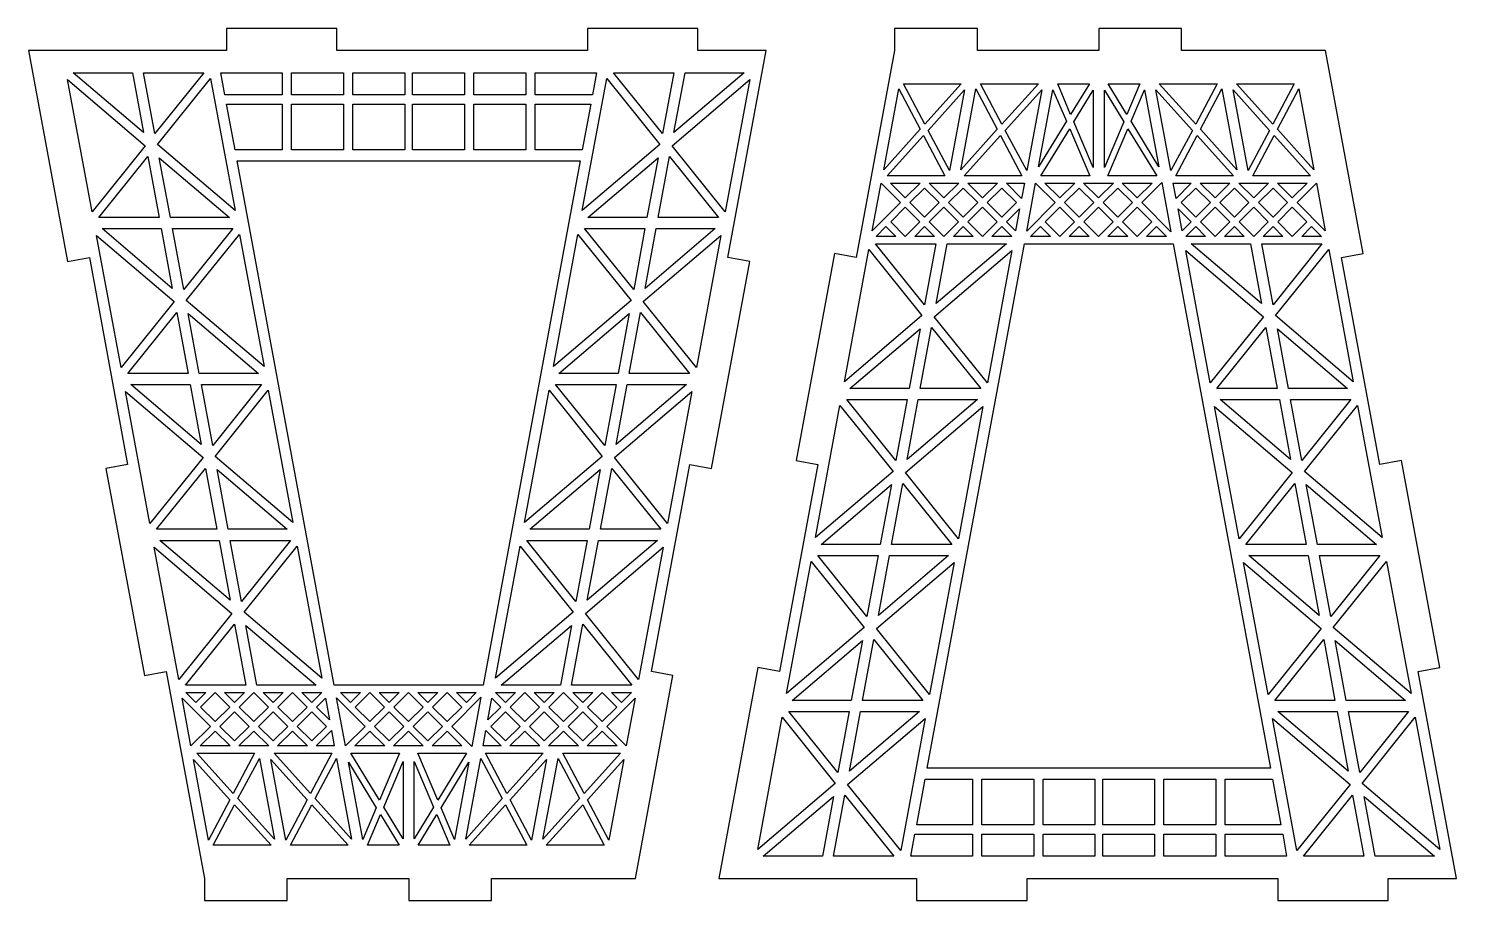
# Model space of a CAD drawing. Header units: millimetres. Extents: x -2 to 1368, y -62 to 278.
# Drawn here: x 881.1 to 1139.7, y 107.9 to 265.9 of the extents above; entities that cross this region are included whole.
import ezdxf

# ---------------------------------------------------------------- set-up
doc = ezdxf.new("R2010")
doc.units = ezdxf.units.MM
doc.layers.add('CYAN', color=4, linetype='CONTINUOUS', true_color=0x00ffff)

msp = doc.modelspace()

# ---------------------------------------------------------------- linework, layer by layer
at = {"layer": 'CYAN'}
for p, q in [((936.93, 265.9), (916.93, 265.9)), ((916.93, 265.9), (916.93, 261.9)), ((936.93, 261.9), (936.93, 265.9)), ((1002.33, 265.9), (982.33, 265.9)), ((982.33, 265.9), (982.33, 261.9)), ((1002.33, 261.9), (1002.33, 265.9)), ((1052.93, 265.9), (1037.93, 265.9)), ((1037.93, 265.9), (1037.93, 261.9)), ((1052.93, 261.9), (1052.93, 265.9)), ((1089.93, 265.9), (1074.93, 265.9)), ((1074.93, 265.9), (1074.93, 261.9)), ((1089.93, 261.9), (1089.93, 265.9)), ((881.08, 261.9), (888.15, 223.67)), ((916.93, 261.9), (881.08, 261.9)), ((982.33, 261.9), (936.93, 261.9)), ((1014.7, 261.9), (1002.33, 261.9)), ((1007.75, 224.4), (1014.7, 261.9)), ((1037.93, 261.9), (1030.98, 224.4)), ((1074.93, 261.9), (1052.93, 261.9)), ((1116, 261.9), (1089.93, 261.9)), ((1122.8, 225.12), (1116, 261.9)), ((888.15, 256.65), (902.2, 244.67)), ((892.6, 232.7), (888.15, 256.65)), ((889.15, 257.9), (899.88, 257.9)), ((901.88, 247.05), (889.15, 257.9)), ((899.88, 257.9), (901.88, 247.05)), ((901.9, 257.9), (912.83, 257.9)), ((903.95, 246.85), (901.9, 257.9)), ((912.83, 257.9), (903.95, 246.85)), ((904.43, 244.87), (914.05, 256.85)), ((914.05, 256.85), (918.48, 232.9)), ((915.9, 257.9), (927.03, 257.9)), ((916.63, 253.9), (915.9, 257.9)), ((927.03, 257.9), (927.03, 253.9)), ((928.73, 253.9), (928.73, 257.9)), ((928.73, 257.9), (938.13, 257.9)), ((938.13, 257.9), (938.13, 253.9)), ((939.83, 253.9), (939.83, 257.9)), ((939.83, 257.9), (949.23, 257.9)), ((949.23, 257.9), (949.23, 253.9)), ((950.63, 253.9), (950.63, 257.9)), ((950.63, 257.9), (960.03, 257.9)), ((960.03, 257.9), (960.03, 253.9)), ((961.73, 253.9), (961.73, 257.9)), ((961.73, 257.9), (971.13, 257.9)), ((971.13, 257.9), (971.13, 253.9)), ((972.83, 253.9), (972.83, 257.9)), ((972.83, 257.9), (983.95, 257.9)), ((981.38, 232.9), (985.8, 256.85)), ((983.95, 257.9), (983.23, 253.9)), ((985.8, 256.85), (995.43, 244.87)), ((987.03, 257.9), (997.95, 257.9)), ((995.9, 246.85), (987.03, 257.9)), ((997.95, 257.9), (995.9, 246.85)), ((997.65, 244.67), (1011.7, 256.65)), ((1010.7, 257.9), (997.98, 247.05)), ((997.98, 247.05), (999.98, 257.9)), ((999.98, 257.9), (1010.7, 257.9)), ((1011.7, 256.65), (1007.25, 232.7)), ((927.03, 253.9), (916.63, 253.9)), ((938.13, 253.9), (928.73, 253.9)), ((949.23, 253.9), (939.83, 253.9)), ((960.03, 253.9), (950.63, 253.9)), ((971.13, 253.9), (961.73, 253.9)), ((983.23, 253.9), (972.83, 253.9)), ((1035.98, 240.32), (1038.68, 254.95)), ((1038.68, 254.95), (1042.55, 247.65)), ((1043.4, 248.6), (1039.53, 255.9)), ((1039.53, 255.9), (1050, 255.9)), ((1050, 255.9), (1043.4, 248.6)), ((1044, 247.45), (1050.6, 254.77)), ((1050.6, 254.77), (1047.88, 240.15)), ((1049.95, 240.32), (1052.65, 254.95)), ((1052.65, 254.95), (1056.53, 247.65)), ((1057.38, 248.6), (1053.5, 255.9)), ((1053.5, 255.9), (1063.98, 255.9)), ((1063.98, 255.9), (1057.38, 248.6)), ((1057.98, 247.45), (1064.58, 254.77)), ((1064.58, 254.77), (1061.88, 240.15)), ((1064.03, 240.85), (1066.63, 254.82)), ((1066.63, 254.82), (1069.05, 249.1)), ((1069.83, 250.35), (1067.48, 255.9)), ((1067.48, 255.9), (1073.23, 255.9)), ((1073.23, 255.9), (1069.83, 250.35)), ((1070.4, 249), (1073.93, 254.75)), ((1073.93, 254.75), (1073.93, 240.72)), ((1075.93, 254.75), (1079.45, 249)), ((1075.93, 240.72), (1075.93, 254.75)), ((1080.03, 250.35), (1076.63, 255.9)), ((1076.63, 255.9), (1082.38, 255.9)), ((1082.38, 255.9), (1080.03, 250.35)), ((1080.8, 249.1), (1083.23, 254.82)), ((1083.23, 254.82), (1085.83, 240.85)), ((1085.28, 254.77), (1091.88, 247.45)), ((1087.98, 240.15), (1085.28, 254.77)), ((1092.48, 248.6), (1085.88, 255.9)), ((1085.88, 255.9), (1096.35, 255.9)), ((1096.35, 255.9), (1092.48, 248.6)), ((1093.33, 247.65), (1097.2, 254.95)), ((1097.2, 254.95), (1099.9, 240.32)), ((1099.25, 254.77), (1105.85, 247.45)), ((1101.98, 240.15), (1099.25, 254.77)), ((1106.45, 248.6), (1099.85, 255.9)), ((1099.85, 255.9), (1110.33, 255.9)), ((1110.33, 255.9), (1106.45, 248.6)), ((1107.3, 247.65), (1111.18, 254.95)), ((1111.18, 254.95), (1113.88, 240.32)), ((916.95, 252.2), (927.03, 252.2)), ((918.48, 243.9), (916.95, 252.2)), ((927.03, 252.2), (927.03, 243.9)), ((928.73, 243.9), (928.73, 252.2)), ((928.73, 252.2), (938.13, 252.2)), ((938.13, 252.2), (938.13, 243.9)), ((939.83, 252.2), (949.23, 252.2)), ((939.83, 243.9), (939.83, 252.2)), ((949.23, 252.2), (949.23, 243.9)), ((950.63, 252.2), (960.03, 252.2)), ((950.63, 243.9), (950.63, 252.2)), ((960.03, 252.2), (960.03, 243.9)), ((961.73, 252.2), (971.13, 252.2)), ((961.73, 243.9), (961.73, 252.2)), ((971.13, 252.2), (971.13, 243.9)), ((972.83, 252.2), (982.9, 252.2)), ((972.83, 243.9), (972.83, 252.2)), ((982.9, 252.2), (981.38, 243.9)), ((1069.05, 249.1), (1064.03, 240.85)), ((1073.93, 240.72), (1070.4, 249)), ((1079.45, 249), (1075.93, 240.72)), ((1085.83, 240.85), (1080.8, 249.1)), ((1042.55, 247.65), (1035.98, 240.32)), ((1036.58, 239.2), (1043.15, 246.5)), ((1043.15, 246.5), (1047.03, 239.2)), ((1047.88, 240.15), (1044, 247.45)), ((1056.53, 247.65), (1049.95, 240.32)), ((1050.55, 239.2), (1057.13, 246.5)), ((1057.13, 246.5), (1061, 239.2)), ((1061.88, 240.15), (1057.98, 247.45)), ((1064.43, 239.2), (1069.65, 247.72)), ((1069.65, 247.72), (1073.28, 239.2)), ((1076.58, 239.2), (1080.2, 247.72)), ((1080.2, 247.72), (1085.43, 239.2)), ((1091.88, 247.45), (1087.98, 240.15)), ((1088.85, 239.2), (1092.73, 246.5)), ((1092.73, 246.5), (1099.3, 239.2)), ((1099.9, 240.32), (1093.33, 247.65)), ((1105.85, 247.45), (1101.98, 240.15)), ((1102.83, 239.2), (1106.7, 246.5)), ((1106.7, 246.5), (1113.28, 239.2)), ((1113.88, 240.32), (1107.3, 247.65)), ((902.2, 244.67), (892.6, 232.7)), ((918.48, 232.9), (904.43, 244.87)), ((927.03, 243.9), (918.48, 243.9)), ((938.13, 243.9), (928.73, 243.9)), ((949.23, 243.9), (939.83, 243.9)), ((960.03, 243.9), (950.63, 243.9)), ((971.13, 243.9), (961.73, 243.9)), ((981.38, 243.9), (972.83, 243.9)), ((995.43, 244.87), (981.38, 232.9)), ((1007.25, 232.7), (997.65, 244.67)), ((893.8, 231.65), (902.68, 242.7)), ((902.68, 242.7), (904.73, 231.65)), ((906.78, 231.65), (904.75, 242.5)), ((904.75, 242.5), (917.48, 231.65)), ((918.85, 241.9), (981, 241.9)), ((936.45, 146.9), (918.85, 241.9)), ((981, 241.9), (963.4, 146.9)), ((982.38, 231.65), (995.1, 242.5)), ((995.1, 242.5), (993.08, 231.65)), ((995.13, 231.65), (997.18, 242.7)), ((997.18, 242.7), (1006.05, 231.65)), ((1047.03, 239.2), (1036.58, 239.2)), ((1061, 239.2), (1050.55, 239.2)), ((1073.28, 239.2), (1064.43, 239.2)), ((1085.43, 239.2), (1076.58, 239.2)), ((1082.73, 234.35), (1086.35, 237.97)), ((1086.35, 237.97), (1088, 229.07)), ((1099.3, 239.2), (1088.85, 239.2)), ((1113.28, 239.2), (1102.83, 239.2)), ((1033.9, 229.25), (1035.5, 237.87)), ((1035.5, 237.87), (1039.03, 234.35)), ((1039.88, 235.2), (1037.18, 237.9)), ((1037.18, 237.9), (1042.58, 237.9)), ((1042.58, 237.9), (1039.88, 235.2)), ((1040.73, 234.35), (1043.38, 237)), ((1043.38, 237), (1046.03, 234.35)), ((1044.18, 237.9), (1049.58, 237.9)), ((1046.88, 235.2), (1044.18, 237.9)), ((1049.58, 237.9), (1046.88, 235.2)), ((1047.73, 234.35), (1050.38, 237)), ((1050.38, 237), (1053.03, 234.35)), ((1053.88, 235.2), (1051.18, 237.9)), ((1051.18, 237.9), (1056.58, 237.9)), ((1056.58, 237.9), (1053.88, 235.2)), ((1054.73, 234.35), (1057.38, 237)), ((1057.38, 237), (1060.03, 234.35)), ((1060.93, 235.12), (1058.18, 237.9)), ((1058.18, 237.9), (1061.45, 237.9)), ((1061.45, 237.9), (1060.93, 235.12)), ((1061.88, 229.2), (1063.48, 237.9)), ((1063.48, 237.9), (1067.03, 234.35)), ((1067.88, 235.2), (1065.18, 237.9)), ((1065.18, 237.9), (1070.58, 237.9)), ((1070.58, 237.9), (1067.88, 235.2)), ((1068.73, 234.35), (1071.38, 237)), ((1071.38, 237), (1074.03, 234.35)), ((1074.88, 235.2), (1072.18, 237.9)), ((1072.18, 237.9), (1077.58, 237.9)), ((1077.58, 237.9), (1074.88, 235.2)), ((1075.73, 234.35), (1078.38, 237)), ((1078.38, 237), (1081.03, 234.35)), ((1081.88, 235.2), (1079.18, 237.9)), ((1079.18, 237.9), (1084.58, 237.9)), ((1084.58, 237.9), (1081.88, 235.2)), ((1088.93, 235.12), (1088.4, 237.9)), ((1088.4, 237.9), (1091.68, 237.9)), ((1091.68, 237.9), (1088.93, 235.12)), ((1089.83, 234.35), (1092.48, 237)), ((1092.48, 237), (1095.13, 234.35)), ((1095.98, 235.2), (1093.28, 237.9)), ((1093.28, 237.9), (1098.68, 237.9)), ((1098.68, 237.9), (1095.98, 235.2)), ((1096.83, 234.35), (1099.48, 237)), ((1099.48, 237), (1102.13, 234.35)), ((1102.98, 235.2), (1100.28, 237.9)), ((1100.28, 237.9), (1105.68, 237.9)), ((1105.68, 237.9), (1102.98, 235.2)), ((1103.83, 234.35), (1106.48, 237)), ((1106.48, 237), (1109.13, 234.35)), ((1109.98, 235.2), (1107.28, 237.9)), ((1107.28, 237.9), (1112.68, 237.9)), ((1112.68, 237.9), (1109.98, 235.2)), ((1110.83, 234.35), (1114.35, 237.87)), ((1114.35, 237.87), (1115.95, 229.25)), ((1039.03, 234.35), (1033.9, 229.25)), ((1037.23, 230.85), (1039.88, 233.5)), ((1039.88, 233.5), (1042.53, 230.85)), ((1043.38, 231.7), (1040.73, 234.35)), ((1046.03, 234.35), (1043.38, 231.7)), ((1044.23, 230.85), (1046.88, 233.5)), ((1046.88, 233.5), (1049.53, 230.85)), ((1050.38, 231.7), (1047.73, 234.35)), ((1053.03, 234.35), (1050.38, 231.7)), ((1051.23, 230.85), (1053.88, 233.5)), ((1053.88, 233.5), (1056.53, 230.85)), ((1057.38, 231.7), (1054.73, 234.35)), ((1060.03, 234.35), (1057.38, 231.7)), ((1058.23, 230.85), (1060.58, 233.2)), ((1060.58, 233.2), (1059.85, 229.22)), ((1067.03, 234.35), (1061.88, 229.2)), ((1065.23, 230.85), (1067.88, 233.5)), ((1067.88, 233.5), (1070.53, 230.85)), ((1071.38, 231.7), (1068.73, 234.35)), ((1074.03, 234.35), (1071.38, 231.7)), ((1072.23, 230.85), (1074.88, 233.5)), ((1074.88, 233.5), (1077.53, 230.85)), ((1078.38, 231.7), (1075.73, 234.35)), ((1081.03, 234.35), (1078.38, 231.7)), ((1079.23, 230.85), (1081.88, 233.5)), ((1081.88, 233.5), (1084.53, 230.85)), ((1088, 229.07), (1082.73, 234.35)), ((1090, 229.22), (1089.28, 233.2)), ((1089.28, 233.2), (1091.63, 230.85)), ((1092.48, 231.7), (1089.83, 234.35)), ((1095.13, 234.35), (1092.48, 231.7)), ((1093.33, 230.85), (1095.98, 233.5)), ((1095.98, 233.5), (1098.63, 230.85)), ((1099.48, 231.7), (1096.83, 234.35)), ((1102.13, 234.35), (1099.48, 231.7)), ((1100.33, 230.85), (1102.98, 233.5)), ((1102.98, 233.5), (1105.63, 230.85)), ((1106.48, 231.7), (1103.83, 234.35)), ((1109.13, 234.35), (1106.48, 231.7)), ((1107.33, 230.85), (1109.98, 233.5)), ((1109.98, 233.5), (1112.63, 230.85)), ((1115.95, 229.25), (1110.83, 234.35)), ((904.73, 231.65), (893.8, 231.65)), ((917.48, 231.65), (906.78, 231.65)), ((993.08, 231.65), (982.38, 231.65)), ((1006.05, 231.65), (995.13, 231.65)), ((1039.88, 228.2), (1037.23, 230.85)), ((1042.53, 230.85), (1039.88, 228.2)), ((1046.88, 228.2), (1044.23, 230.85)), ((1049.53, 230.85), (1046.88, 228.2)), ((1053.88, 228.2), (1051.23, 230.85)), ((1056.53, 230.85), (1053.88, 228.2)), ((1059.85, 229.22), (1058.23, 230.85)), ((1067.88, 228.2), (1065.23, 230.85)), ((1070.53, 230.85), (1067.88, 228.2)), ((1074.88, 228.2), (1072.23, 230.85)), ((1077.53, 230.85), (1074.88, 228.2)), ((1081.88, 228.2), (1079.23, 230.85)), ((1084.53, 230.85), (1081.88, 228.2)), ((1091.63, 230.85), (1090, 229.22)), ((1095.98, 228.2), (1093.33, 230.85)), ((1098.63, 230.85), (1095.98, 228.2)), ((1102.98, 228.2), (1100.33, 230.85)), ((1105.63, 230.85), (1102.98, 228.2)), ((1109.98, 228.2), (1107.33, 230.85)), ((1112.63, 230.85), (1109.98, 228.2)), ((897.83, 204.45), (893.38, 228.4)), ((893.38, 228.4), (907.45, 216.42)), ((907.1, 218.8), (894.4, 229.65)), ((894.4, 229.65), (905.1, 229.65)), ((905.1, 229.65), (907.1, 218.8)), ((909.18, 218.6), (907.15, 229.65)), ((907.15, 229.65), (918.05, 229.65)), ((918.05, 229.65), (909.18, 218.6)), ((909.65, 216.62), (919.28, 228.6)), ((919.28, 228.6), (923.73, 204.65)), ((976.13, 204.65), (980.58, 228.6)), ((980.58, 228.6), (990.2, 216.62)), ((990.68, 218.6), (981.8, 229.65)), ((981.8, 229.65), (992.7, 229.65)), ((992.7, 229.65), (990.68, 218.6)), ((992.4, 216.42), (1006.48, 228.4)), ((1005.45, 229.65), (992.75, 218.8)), ((992.75, 218.8), (994.75, 229.65)), ((994.75, 229.65), (1005.45, 229.65)), ((1006.48, 228.4), (1002.03, 204.45)), ((1034.58, 228.2), (1036.38, 230)), ((1038.18, 228.2), (1034.58, 228.2)), ((1036.38, 230), (1038.18, 228.2)), ((1041.58, 228.2), (1043.38, 230)), ((1045.18, 228.2), (1041.58, 228.2)), ((1043.38, 230), (1045.18, 228.2)), ((1048.58, 228.2), (1050.38, 230)), ((1052.18, 228.2), (1048.58, 228.2)), ((1050.38, 230), (1052.18, 228.2)), ((1055.58, 228.2), (1057.38, 230)), ((1059.18, 228.2), (1055.58, 228.2)), ((1057.38, 230), (1059.18, 228.2)), ((1062.58, 228.2), (1064.38, 230)), ((1066.18, 228.2), (1062.58, 228.2)), ((1064.38, 230), (1066.18, 228.2)), ((1069.58, 228.2), (1071.38, 230)), ((1073.18, 228.2), (1069.58, 228.2)), ((1071.38, 230), (1073.18, 228.2)), ((1076.58, 228.2), (1078.38, 230)), ((1080.18, 228.2), (1076.58, 228.2)), ((1078.38, 230), (1080.18, 228.2)), ((1083.58, 228.2), (1085.38, 230)), ((1087.18, 228.2), (1083.58, 228.2)), ((1085.38, 230), (1087.18, 228.2)), ((1090.68, 228.2), (1092.48, 230)), ((1094.28, 228.2), (1090.68, 228.2)), ((1092.48, 230), (1094.28, 228.2)), ((1097.68, 228.2), (1099.48, 230)), ((1101.28, 228.2), (1097.68, 228.2)), ((1099.48, 230), (1101.28, 228.2)), ((1104.68, 228.2), (1106.48, 230)), ((1108.28, 228.2), (1104.68, 228.2)), ((1106.48, 230), (1108.28, 228.2)), ((1111.68, 228.2), (1113.48, 230)), ((1115.28, 228.2), (1111.68, 228.2)), ((1113.48, 230), (1115.28, 228.2)), ((1027.05, 225.12), (1020.1, 187.62)), ((1030.98, 224.4), (1027.05, 225.12)), ((1028.85, 201.9), (1033.28, 225.85)), ((1033.28, 225.85), (1042.9, 213.87)), ((1043.38, 215.85), (1034.5, 226.9)), ((1034.5, 226.9), (1045.43, 226.9)), ((1045.43, 226.9), (1043.38, 215.85)), ((1043.85, 131.9), (1061.45, 226.9)), ((1045.13, 213.67), (1059.18, 225.65)), ((1058.18, 226.9), (1045.45, 216.05)), ((1045.45, 216.05), (1047.45, 226.9)), ((1047.45, 226.9), (1058.18, 226.9)), ((1059.18, 225.65), (1054.75, 201.7)), ((1061.45, 226.9), (1088.4, 226.9)), ((1088.4, 226.9), (1106, 131.9)), ((1095.1, 201.7), (1090.68, 225.65)), ((1090.68, 225.65), (1104.73, 213.67)), ((1104.4, 216.05), (1091.68, 226.9)), ((1091.68, 226.9), (1102.4, 226.9)), ((1102.4, 226.9), (1104.4, 216.05)), ((1106.48, 215.85), (1104.43, 226.9)), ((1104.43, 226.9), (1115.35, 226.9)), ((1115.35, 226.9), (1106.48, 215.85)), ((1106.95, 213.87), (1116.58, 225.85)), ((1116.58, 225.85), (1121, 201.9)), ((1118.88, 224.4), (1122.8, 225.12)), ((888.15, 223.67), (892.1, 224.4)), ((892.1, 224.4), (899.03, 186.9)), ((1004.75, 186.17), (1011.7, 223.67)), ((1011.7, 223.67), (1007.75, 224.4)), ((1125.83, 186.9), (1118.88, 224.4)), ((907.45, 216.42), (897.83, 204.45)), ((923.73, 204.65), (909.65, 216.62)), ((990.2, 216.62), (976.13, 204.65)), ((1002.03, 204.45), (992.4, 216.42)), ((899.05, 203.4), (907.93, 214.45)), ((907.93, 214.45), (909.98, 203.4)), ((912, 203.4), (910, 214.25)), ((910, 214.25), (922.73, 203.4)), ((977.13, 203.4), (989.85, 214.25)), ((989.85, 214.25), (987.85, 203.4)), ((989.88, 203.4), (991.93, 214.45)), ((991.93, 214.45), (1000.8, 203.4)), ((1042.9, 213.87), (1028.85, 201.9)), ((1054.75, 201.7), (1045.13, 213.67)), ((1104.73, 213.67), (1095.1, 201.7)), ((1121, 201.9), (1106.95, 213.87)), ((1029.85, 200.65), (1042.58, 211.5)), ((1042.58, 211.5), (1040.58, 200.65)), ((1042.6, 200.65), (1044.65, 211.7)), ((1044.65, 211.7), (1053.53, 200.65)), ((1096.33, 200.65), (1105.2, 211.7)), ((1105.2, 211.7), (1107.25, 200.65)), ((1109.28, 200.65), (1107.28, 211.5)), ((1107.28, 211.5), (1120, 200.65)), ((909.98, 203.4), (899.05, 203.4)), ((922.73, 203.4), (912, 203.4)), ((987.85, 203.4), (977.13, 203.4)), ((1000.8, 203.4), (989.88, 203.4)), ((903.05, 176.2), (898.63, 200.15)), ((898.63, 200.15), (912.68, 188.17)), ((912.35, 190.55), (899.63, 201.4)), ((899.63, 201.4), (910.33, 201.4)), ((910.33, 201.4), (912.35, 190.55)), ((914.43, 190.35), (912.38, 201.4)), ((912.38, 201.4), (923.3, 201.4)), ((923.3, 201.4), (914.43, 190.35)), ((914.9, 188.37), (924.5, 200.35)), ((924.5, 200.35), (928.95, 176.4)), ((970.9, 176.4), (975.35, 200.35)), ((975.35, 200.35), (984.95, 188.37)), ((985.43, 190.35), (976.55, 201.4)), ((976.55, 201.4), (987.48, 201.4)), ((987.48, 201.4), (985.43, 190.35)), ((987.18, 188.17), (1001.23, 200.15)), ((1000.23, 201.4), (987.5, 190.55)), ((987.5, 190.55), (989.53, 201.4)), ((989.53, 201.4), (1000.23, 201.4)), ((1001.23, 200.15), (996.8, 176.2)), ((1040.58, 200.65), (1029.85, 200.65)), ((1053.53, 200.65), (1042.6, 200.65)), ((1107.25, 200.65), (1096.33, 200.65)), ((1120, 200.65), (1109.28, 200.65)), ((1023.63, 173.65), (1028.05, 197.6)), ((1028.05, 197.6), (1037.68, 185.62)), ((1038.15, 187.6), (1029.28, 198.65)), ((1029.28, 198.65), (1040.2, 198.65)), ((1040.2, 198.65), (1038.15, 187.6)), ((1039.9, 185.42), (1053.95, 197.4)), ((1052.95, 198.65), (1040.23, 187.8)), ((1040.23, 187.8), (1042.23, 198.65)), ((1042.23, 198.65), (1052.95, 198.65)), ((1053.95, 197.4), (1049.5, 173.45)), ((1100.35, 173.45), (1095.9, 197.4)), ((1095.9, 197.4), (1109.95, 185.42)), ((1109.63, 187.8), (1096.9, 198.65)), ((1096.9, 198.65), (1107.63, 198.65)), ((1107.63, 198.65), (1109.63, 187.8)), ((1111.7, 187.6), (1109.65, 198.65)), ((1109.65, 198.65), (1120.58, 198.65)), ((1120.58, 198.65), (1111.7, 187.6)), ((1112.18, 185.62), (1121.8, 197.6)), ((1121.8, 197.6), (1126.23, 173.65)), ((899.03, 186.9), (895.1, 186.17)), ((912.68, 188.17), (903.05, 176.2)), ((928.95, 176.4), (914.9, 188.37)), ((984.95, 188.37), (970.9, 176.4)), ((996.8, 176.2), (987.18, 188.17)), ((993.88, 149.4), (1000.83, 186.9)), ((1000.83, 186.9), (1004.75, 186.17)), ((1024.03, 186.9), (1017.1, 149.4)), ((1020.1, 187.62), (1024.03, 186.9)), ((1129.75, 187.62), (1125.83, 186.9)), ((1136.7, 150.12), (1129.75, 187.62)), ((895.1, 186.17), (902.05, 148.67)), ((904.28, 175.15), (913.15, 186.2)), ((913.15, 186.2), (915.2, 175.15)), ((917.23, 175.15), (915.23, 186)), ((915.23, 186), (927.95, 175.15)), ((971.9, 175.15), (984.63, 186)), ((984.63, 186), (982.63, 175.15)), ((984.65, 175.15), (986.7, 186.2)), ((986.7, 186.2), (995.58, 175.15)), ((1037.68, 185.62), (1023.63, 173.65)), ((1049.5, 173.45), (1039.9, 185.42)), ((1109.95, 185.42), (1100.35, 173.45)), ((1126.23, 173.65), (1112.18, 185.62)), ((1024.63, 172.4), (1037.35, 183.25)), ((1037.35, 183.25), (1035.33, 172.4)), ((1037.38, 172.4), (1039.43, 183.45)), ((1039.43, 183.45), (1048.3, 172.4)), ((1101.55, 172.4), (1110.43, 183.45)), ((1110.43, 183.45), (1112.48, 172.4)), ((1114.53, 172.4), (1112.5, 183.25)), ((1112.5, 183.25), (1125.23, 172.4)), ((915.2, 175.15), (904.28, 175.15)), ((927.95, 175.15), (917.23, 175.15)), ((982.63, 175.15), (971.9, 175.15)), ((995.58, 175.15), (984.65, 175.15)), ((908.28, 147.95), (903.85, 171.9)), ((903.85, 171.9), (917.9, 159.92)), ((917.58, 162.3), (904.85, 173.15)), ((904.85, 173.15), (915.58, 173.15)), ((915.58, 173.15), (917.58, 162.3)), ((919.65, 162.1), (917.6, 173.15)), ((917.6, 173.15), (928.53, 173.15)), ((928.53, 173.15), (919.65, 162.1)), ((920.13, 160.12), (929.75, 172.1)), ((929.75, 172.1), (934.18, 148.15)), ((965.68, 148.15), (970.1, 172.1)), ((970.1, 172.1), (979.73, 160.12)), ((980.2, 162.1), (971.33, 173.15)), ((971.33, 173.15), (982.25, 173.15)), ((982.25, 173.15), (980.2, 162.1)), ((981.95, 159.92), (996, 171.9)), ((995, 173.15), (982.28, 162.3)), ((982.28, 162.3), (984.28, 173.15)), ((984.28, 173.15), (995, 173.15)), ((996, 171.9), (991.58, 147.95)), ((1035.33, 172.4), (1024.63, 172.4)), ((1048.3, 172.4), (1037.38, 172.4)), ((1112.48, 172.4), (1101.55, 172.4)), ((1125.23, 172.4), (1114.53, 172.4)), ((1018.38, 145.4), (1022.83, 169.35)), ((1022.83, 169.35), (1032.45, 157.37)), ((1032.93, 159.35), (1024.05, 170.4)), ((1024.05, 170.4), (1034.98, 170.4)), ((1034.98, 170.4), (1032.93, 159.35)), ((1034.65, 157.17), (1048.73, 169.15)), ((1047.73, 170.4), (1035, 159.55)), ((1035, 159.55), (1037, 170.4)), ((1037, 170.4), (1047.73, 170.4)), ((1048.73, 169.15), (1044.28, 145.2)), ((1105.58, 145.2), (1101.13, 169.15)), ((1101.13, 169.15), (1115.2, 157.17)), ((1114.85, 159.55), (1102.13, 170.4)), ((1102.13, 170.4), (1112.85, 170.4)), ((1112.85, 170.4), (1114.85, 159.55)), ((1116.93, 159.35), (1114.88, 170.4)), ((1114.88, 170.4), (1125.8, 170.4)), ((1125.8, 170.4), (1116.93, 159.35)), ((1117.4, 157.37), (1127.03, 169.35)), ((1127.03, 169.35), (1131.48, 145.4)), ((917.9, 159.92), (908.28, 147.95)), ((909.5, 146.9), (918.38, 157.95)), ((918.38, 157.95), (920.43, 146.9)), ((934.18, 148.15), (920.13, 160.12)), ((979.73, 160.12), (965.68, 148.15)), ((979.43, 146.9), (981.48, 157.95)), ((981.48, 157.95), (990.35, 146.9)), ((991.58, 147.95), (981.95, 159.92)), ((922.45, 146.9), (920.45, 157.75)), ((920.45, 157.75), (933.18, 146.9)), ((966.68, 146.9), (979.4, 157.75)), ((979.4, 157.75), (977.4, 146.9)), ((1032.45, 157.37), (1018.38, 145.4)), ((1032.15, 144.15), (1034.18, 155.2)), ((1034.18, 155.2), (1043.05, 144.15)), ((1044.28, 145.2), (1034.65, 157.17)), ((1115.2, 157.17), (1105.58, 145.2)), ((1106.8, 144.15), (1115.68, 155.2)), ((1115.68, 155.2), (1117.7, 144.15)), ((1131.48, 145.4), (1117.4, 157.37)), ((1019.4, 144.15), (1032.1, 155)), ((1032.1, 155), (1030.1, 144.15)), ((1119.75, 144.15), (1117.75, 155)), ((1117.75, 155), (1130.45, 144.15)), ((1013.15, 150.12), (1006.08, 111.9)), ((1017.1, 149.4), (1013.15, 150.12)), ((1132.75, 149.4), (1136.7, 150.12)), ((902.05, 148.67), (905.98, 149.4)), ((905.98, 149.4), (912.93, 111.9)), ((991, 111.9), (997.8, 148.67)), ((997.8, 148.67), (993.88, 149.4)), ((1139.7, 111.9), (1132.75, 149.4)), ((920.43, 146.9), (909.5, 146.9)), ((911.38, 143.8), (909.58, 145.6)), ((909.58, 145.6), (913.18, 145.6)), ((913.18, 145.6), (911.38, 143.8)), ((912.23, 142.95), (914.88, 145.6)), ((914.88, 145.6), (917.53, 142.95)), ((918.38, 143.8), (916.58, 145.6)), ((916.58, 145.6), (920.18, 145.6)), ((920.18, 145.6), (918.38, 143.8)), ((919.23, 142.95), (921.88, 145.6)), ((921.88, 145.6), (924.53, 142.95)), ((933.18, 146.9), (922.45, 146.9)), ((925.38, 143.8), (923.58, 145.6)), ((923.58, 145.6), (927.18, 145.6)), ((927.18, 145.6), (925.38, 143.8)), ((926.23, 142.95), (928.88, 145.6)), ((928.88, 145.6), (931.53, 142.95)), ((932.38, 143.8), (930.58, 145.6)), ((930.58, 145.6), (934.18, 145.6)), ((934.18, 145.6), (932.38, 143.8)), ((963.4, 146.9), (936.45, 146.9)), ((939.38, 143.8), (937.58, 145.6)), ((937.58, 145.6), (941.18, 145.6)), ((941.18, 145.6), (939.38, 143.8)), ((940.23, 142.95), (942.88, 145.6)), ((942.88, 145.6), (945.53, 142.95)), ((946.38, 143.8), (944.58, 145.6)), ((944.58, 145.6), (948.18, 145.6)), ((948.18, 145.6), (946.38, 143.8)), ((947.23, 142.95), (949.88, 145.6)), ((949.88, 145.6), (952.53, 142.95)), ((953.38, 143.8), (951.58, 145.6)), ((951.58, 145.6), (955.18, 145.6)), ((955.18, 145.6), (953.38, 143.8)), ((954.23, 142.95), (956.88, 145.6)), ((956.88, 145.6), (959.53, 142.95)), ((960.38, 143.8), (958.58, 145.6)), ((958.58, 145.6), (962.18, 145.6)), ((962.18, 145.6), (960.38, 143.8)), ((967.48, 143.8), (965.68, 145.6)), ((965.68, 145.6), (969.28, 145.6)), ((977.4, 146.9), (966.68, 146.9)), ((969.28, 145.6), (967.48, 143.8)), ((968.33, 142.95), (970.98, 145.6)), ((970.98, 145.6), (973.63, 142.95)), ((974.48, 143.8), (972.68, 145.6)), ((972.68, 145.6), (976.28, 145.6)), ((976.28, 145.6), (974.48, 143.8)), ((975.33, 142.95), (977.98, 145.6)), ((977.98, 145.6), (980.63, 142.95)), ((990.35, 146.9), (979.43, 146.9)), ((979.68, 145.6), (983.28, 145.6)), ((981.48, 143.8), (979.68, 145.6)), ((983.28, 145.6), (981.48, 143.8)), ((982.33, 142.95), (984.98, 145.6)), ((984.98, 145.6), (987.63, 142.95)), ((988.48, 143.8), (986.68, 145.6)), ((986.68, 145.6), (990.28, 145.6)), ((990.28, 145.6), (988.48, 143.8)), ((910.5, 135.92), (908.9, 144.55)), ((908.9, 144.55), (914.03, 139.45)), ((914.88, 140.3), (912.23, 142.95)), ((917.53, 142.95), (914.88, 140.3)), ((921.88, 140.3), (919.23, 142.95)), ((924.53, 142.95), (921.88, 140.3)), ((928.88, 140.3), (926.23, 142.95)), ((931.53, 142.95), (928.88, 140.3)), ((933.23, 142.95), (934.85, 144.57)), ((935.58, 140.6), (933.23, 142.95)), ((934.85, 144.57), (935.58, 140.6)), ((938.48, 135.9), (936.88, 144.6)), ((936.88, 144.6), (942.03, 139.45)), ((942.88, 140.3), (940.23, 142.95)), ((945.53, 142.95), (942.88, 140.3)), ((949.88, 140.3), (947.23, 142.95)), ((952.53, 142.95), (949.88, 140.3)), ((956.88, 140.3), (954.23, 142.95)), ((959.53, 142.95), (956.88, 140.3)), ((957.73, 139.45), (963, 144.72)), ((963, 144.72), (961.35, 135.82)), ((964.28, 140.6), (965, 144.57)), ((966.63, 142.95), (964.28, 140.6)), ((965, 144.57), (966.63, 142.95)), ((970.98, 140.3), (968.33, 142.95)), ((973.63, 142.95), (970.98, 140.3)), ((977.98, 140.3), (975.33, 142.95)), ((980.63, 142.95), (977.98, 140.3)), ((984.98, 140.3), (982.33, 142.95)), ((987.63, 142.95), (984.98, 140.3)), ((985.83, 139.45), (990.95, 144.55)), ((990.95, 144.55), (989.35, 135.92)), ((1030.1, 144.15), (1019.4, 144.15)), ((1043.05, 144.15), (1032.15, 144.15)), ((1117.7, 144.15), (1106.8, 144.15)), ((1130.45, 144.15), (1119.75, 144.15)), ((915.73, 139.45), (918.38, 142.1)), ((918.38, 142.1), (921.03, 139.45)), ((922.73, 139.45), (925.38, 142.1)), ((925.38, 142.1), (928.03, 139.45)), ((929.73, 139.45), (932.38, 142.1)), ((932.38, 142.1), (935.03, 139.45)), ((943.73, 139.45), (946.38, 142.1)), ((946.38, 142.1), (949.03, 139.45)), ((950.73, 139.45), (953.38, 142.1)), ((953.38, 142.1), (956.03, 139.45)), ((964.83, 139.45), (967.48, 142.1)), ((967.48, 142.1), (970.13, 139.45)), ((971.83, 139.45), (974.48, 142.1)), ((974.48, 142.1), (977.13, 139.45)), ((978.83, 139.45), (981.48, 142.1)), ((981.48, 142.1), (984.13, 139.45)), ((1013.15, 117.15), (1017.6, 141.1)), ((1017.6, 141.1), (1027.2, 129.12)), ((1027.68, 131.1), (1018.8, 142.15)), ((1018.8, 142.15), (1029.73, 142.15)), ((1029.73, 142.15), (1027.68, 131.1)), ((1029.43, 128.92), (1043.48, 140.9)), ((1042.48, 142.15), (1029.75, 131.3)), ((1029.75, 131.3), (1031.78, 142.15)), ((1031.78, 142.15), (1042.48, 142.15)), ((1043.48, 140.9), (1039.05, 116.95)), ((1110.8, 116.95), (1106.38, 140.9)), ((1106.38, 140.9), (1120.43, 128.92)), ((1120.1, 131.3), (1107.38, 142.15)), ((1107.38, 142.15), (1118.08, 142.15)), ((1118.08, 142.15), (1120.1, 131.3)), ((1122.18, 131.1), (1120.13, 142.15)), ((1120.13, 142.15), (1131.05, 142.15)), ((1131.05, 142.15), (1122.18, 131.1)), ((1122.65, 129.12), (1132.25, 141.1)), ((1132.25, 141.1), (1136.7, 117.15)), ((914.03, 139.45), (910.5, 135.92)), ((912.18, 135.9), (914.88, 138.6)), ((914.88, 138.6), (917.58, 135.9)), ((918.38, 136.8), (915.73, 139.45)), ((921.03, 139.45), (918.38, 136.8)), ((919.18, 135.9), (921.88, 138.6)), ((921.88, 138.6), (924.58, 135.9)), ((925.38, 136.8), (922.73, 139.45)), ((928.03, 139.45), (925.38, 136.8)), ((926.18, 135.9), (928.88, 138.6)), ((928.88, 138.6), (931.58, 135.9)), ((932.38, 136.8), (929.73, 139.45)), ((935.03, 139.45), (932.38, 136.8)), ((933.18, 135.9), (935.93, 138.67)), ((935.93, 138.67), (936.45, 135.9)), ((942.03, 139.45), (938.48, 135.9)), ((940.18, 135.9), (942.88, 138.6)), ((942.88, 138.6), (945.58, 135.9)), ((946.38, 136.8), (943.73, 139.45)), ((949.03, 139.45), (946.38, 136.8)), ((947.18, 135.9), (949.88, 138.6)), ((949.88, 138.6), (952.58, 135.9)), ((953.38, 136.8), (950.73, 139.45)), ((956.03, 139.45), (953.38, 136.8)), ((954.18, 135.9), (956.88, 138.6)), ((956.88, 138.6), (959.58, 135.9)), ((961.35, 135.82), (957.73, 139.45)), ((963.4, 135.9), (963.93, 138.67)), ((963.93, 138.67), (966.68, 135.9)), ((967.48, 136.8), (964.83, 139.45)), ((970.13, 139.45), (967.48, 136.8)), ((968.28, 135.9), (970.98, 138.6)), ((970.98, 138.6), (973.68, 135.9)), ((974.48, 136.8), (971.83, 139.45)), ((977.13, 139.45), (974.48, 136.8)), ((975.28, 135.9), (977.98, 138.6)), ((977.98, 138.6), (980.68, 135.9)), ((981.48, 136.8), (978.83, 139.45)), ((984.13, 139.45), (981.48, 136.8)), ((982.28, 135.9), (984.98, 138.6)), ((984.98, 138.6), (987.68, 135.9)), ((989.35, 135.92), (985.83, 139.45)), ((911.58, 134.6), (922.03, 134.6)), ((918.15, 127.3), (911.58, 134.6)), ((917.58, 135.9), (912.18, 135.9)), ((922.03, 134.6), (918.15, 127.3)), ((924.58, 135.9), (919.18, 135.9)), ((932.13, 127.3), (925.55, 134.6)), ((925.55, 134.6), (936, 134.6)), ((931.58, 135.9), (926.18, 135.9)), ((936, 134.6), (932.13, 127.3)), ((936.45, 135.9), (933.18, 135.9)), ((944.65, 126.07), (939.43, 134.6)), ((939.43, 134.6), (948.28, 134.6)), ((945.58, 135.9), (940.18, 135.9)), ((948.28, 134.6), (944.65, 126.07)), ((952.58, 135.9), (947.18, 135.9)), ((955.2, 126.07), (951.58, 134.6)), ((951.58, 134.6), (960.43, 134.6)), ((959.58, 135.9), (954.18, 135.9)), ((960.43, 134.6), (955.2, 126.07)), ((966.68, 135.9), (963.4, 135.9)), ((967.73, 127.3), (963.85, 134.6)), ((963.85, 134.6), (974.3, 134.6)), ((974.3, 134.6), (967.73, 127.3)), ((973.68, 135.9), (968.28, 135.9)), ((980.68, 135.9), (975.28, 135.9)), ((981.7, 127.3), (977.83, 134.6)), ((977.83, 134.6), (988.28, 134.6)), ((988.28, 134.6), (981.7, 127.3)), ((987.68, 135.9), (982.28, 135.9)), ((913.68, 118.85), (910.98, 133.47)), ((910.98, 133.47), (917.55, 126.15)), ((919, 126.35), (922.88, 133.65)), ((922.88, 133.65), (925.6, 119.02)), ((924.95, 133.47), (931.53, 126.15)), ((927.65, 118.85), (924.95, 133.47)), ((932.98, 126.35), (936.88, 133.65)), ((936.88, 133.65), (939.58, 119.02)), ((939.03, 132.95), (944.05, 124.7)), ((941.63, 118.97), (939.03, 132.95)), ((945.4, 124.8), (948.93, 133.07)), ((948.93, 133.07), (948.93, 119.05)), ((950.93, 133.07), (954.45, 124.8)), ((950.93, 119.05), (950.93, 133.07)), ((955.8, 124.7), (960.83, 132.95)), ((960.83, 132.95), (958.23, 118.97)), ((960.28, 119.02), (962.98, 133.65)), ((962.98, 133.65), (966.88, 126.35)), ((968.33, 126.15), (974.9, 133.47)), ((974.9, 133.47), (972.2, 118.85)), ((974.25, 119.02), (976.98, 133.65)), ((976.98, 133.65), (980.85, 126.35)), ((982.3, 126.15), (988.88, 133.47)), ((988.88, 133.47), (986.18, 118.85)), ((1041.95, 121.6), (1043.48, 129.9)), ((1043.48, 129.9), (1052.03, 129.9)), ((1106, 131.9), (1043.85, 131.9)), ((1052.03, 129.9), (1052.03, 121.6)), ((1053.73, 129.9), (1063.13, 129.9)), ((1053.73, 121.6), (1053.73, 129.9)), ((1063.13, 129.9), (1063.13, 121.6)), ((1064.83, 121.6), (1064.83, 129.9)), ((1064.83, 129.9), (1074.23, 129.9)), ((1074.23, 129.9), (1074.23, 121.6)), ((1075.63, 121.6), (1075.63, 129.9)), ((1075.63, 129.9), (1085.03, 129.9)), ((1085.03, 129.9), (1085.03, 121.6)), ((1086.73, 121.6), (1086.73, 129.9)), ((1086.73, 129.9), (1096.13, 129.9)), ((1096.13, 129.9), (1096.13, 121.6)), ((1097.83, 121.6), (1097.83, 129.9)), ((1097.83, 129.9), (1106.38, 129.9)), ((1106.38, 129.9), (1107.9, 121.6)), ((1027.2, 129.12), (1013.15, 117.15)), ((1014.15, 115.9), (1026.88, 126.75)), ((1026.88, 126.75), (1024.88, 115.9)), ((1026.9, 115.9), (1028.95, 126.95)), ((1028.95, 126.95), (1037.83, 115.9)), ((1039.05, 116.95), (1029.43, 128.92)), ((1120.43, 128.92), (1110.8, 116.95)), ((1112.03, 115.9), (1120.9, 126.95)), ((1120.9, 126.95), (1122.95, 115.9)), ((1136.7, 117.15), (1122.65, 129.12)), ((1124.98, 115.9), (1122.98, 126.75)), ((1122.98, 126.75), (1135.7, 115.9)), ((917.55, 126.15), (913.68, 118.85)), ((914.53, 117.9), (918.4, 125.2)), ((918.4, 125.2), (925, 117.9)), ((925.6, 119.02), (919, 126.35)), ((931.53, 126.15), (927.65, 118.85)), ((928.5, 117.9), (932.38, 125.2)), ((932.38, 125.2), (938.98, 117.9)), ((939.58, 119.02), (932.98, 126.35)), ((944.05, 124.7), (941.63, 118.97)), ((948.93, 119.05), (945.4, 124.8)), ((954.45, 124.8), (950.93, 119.05)), ((958.23, 118.97), (955.8, 124.7)), ((966.88, 126.35), (960.28, 119.02)), ((960.88, 117.9), (967.48, 125.2)), ((967.48, 125.2), (971.35, 117.9)), ((972.2, 118.85), (968.33, 126.15)), ((980.85, 126.35), (974.25, 119.02)), ((974.85, 117.9), (981.45, 125.2)), ((981.45, 125.2), (985.33, 117.9)), ((986.18, 118.85), (982.3, 126.15)), ((942.48, 117.9), (944.83, 123.45)), ((944.83, 123.45), (948.23, 117.9)), ((951.63, 117.9), (955.03, 123.45)), ((955.03, 123.45), (957.38, 117.9)), ((1052.03, 121.6), (1041.95, 121.6)), ((1063.13, 121.6), (1053.73, 121.6)), ((1074.23, 121.6), (1064.83, 121.6)), ((1085.03, 121.6), (1075.63, 121.6)), ((1096.13, 121.6), (1086.73, 121.6)), ((1107.9, 121.6), (1097.83, 121.6)), ((1040.9, 115.9), (1041.63, 119.9)), ((1041.63, 119.9), (1052.03, 119.9)), ((1052.03, 119.9), (1052.03, 115.9)), ((1053.73, 119.9), (1063.13, 119.9)), ((1053.73, 115.9), (1053.73, 119.9)), ((1063.13, 119.9), (1063.13, 115.9)), ((1064.83, 119.9), (1074.23, 119.9)), ((1064.83, 115.9), (1064.83, 119.9)), ((1074.23, 119.9), (1074.23, 115.9)), ((1075.63, 119.9), (1085.03, 119.9)), ((1075.63, 115.9), (1075.63, 119.9)), ((1085.03, 119.9), (1085.03, 115.9)), ((1086.73, 119.9), (1096.13, 119.9)), ((1086.73, 115.9), (1086.73, 119.9)), ((1096.13, 119.9), (1096.13, 115.9)), ((1097.83, 119.9), (1108.23, 119.9)), ((1097.83, 115.9), (1097.83, 119.9)), ((1108.23, 119.9), (1108.95, 115.9)), ((925, 117.9), (914.53, 117.9)), ((938.98, 117.9), (928.5, 117.9)), ((948.23, 117.9), (942.48, 117.9)), ((957.38, 117.9), (951.63, 117.9)), ((971.35, 117.9), (960.88, 117.9)), ((985.33, 117.9), (974.85, 117.9)), ((1024.88, 115.9), (1014.15, 115.9)), ((1037.83, 115.9), (1026.9, 115.9)), ((1052.03, 115.9), (1040.9, 115.9)), ((1063.13, 115.9), (1053.73, 115.9)), ((1074.23, 115.9), (1064.83, 115.9)), ((1085.03, 115.9), (1075.63, 115.9)), ((1096.13, 115.9), (1086.73, 115.9)), ((1108.95, 115.9), (1097.83, 115.9)), ((1122.95, 115.9), (1112.03, 115.9)), ((1135.7, 115.9), (1124.98, 115.9)), ((912.93, 111.9), (912.93, 107.9)), ((927.93, 107.9), (927.93, 111.9)), ((927.93, 111.9), (949.93, 111.9)), ((949.93, 111.9), (949.93, 107.9)), ((964.93, 107.9), (964.93, 111.9)), ((964.93, 111.9), (991, 111.9)), ((1006.08, 111.9), (1041.93, 111.9)), ((1041.93, 111.9), (1041.93, 107.9)), ((1061.93, 107.9), (1061.93, 111.9)), ((1061.93, 111.9), (1107.33, 111.9)), ((1107.33, 111.9), (1107.33, 107.9)), ((1127.33, 107.9), (1127.33, 111.9)), ((1127.33, 111.9), (1139.7, 111.9)), ((912.93, 107.9), (927.93, 107.9)), ((949.93, 107.9), (964.93, 107.9)), ((1041.93, 107.9), (1061.93, 107.9)), ((1107.33, 107.9), (1127.33, 107.9))]:
    msp.add_line(p, q, dxfattribs=at)

doc.saveas('drawing.dxf')
